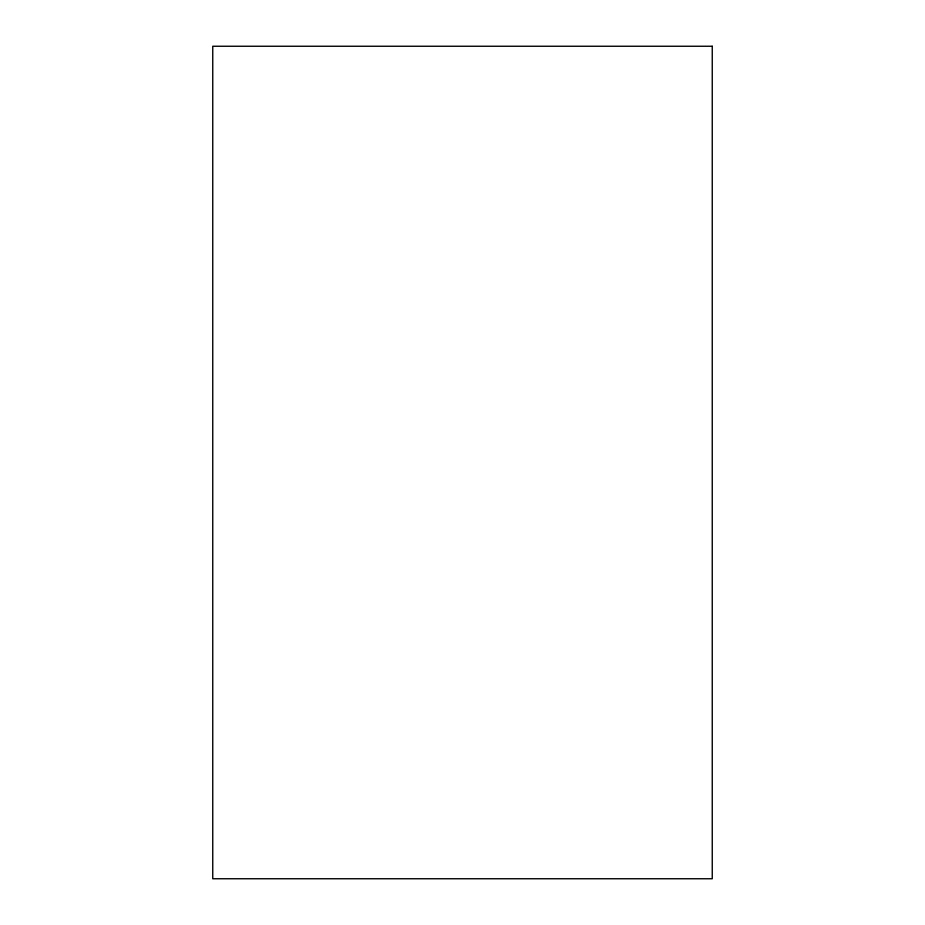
<?xml version="1.0" encoding="UTF-8"?>
<svg xmlns="http://www.w3.org/2000/svg" width="925" height="925" viewBox="0 0 925 925"><rect width="100%" height="100%" fill="white"/><g stroke="black" fill="none" stroke-linecap="round" stroke-linejoin="round"><path stroke-width="1.39" d="M712.25 46.25L212.75 46.25L212.75 878.75L712.25 878.75L712.25 46.25"/></g></svg>
